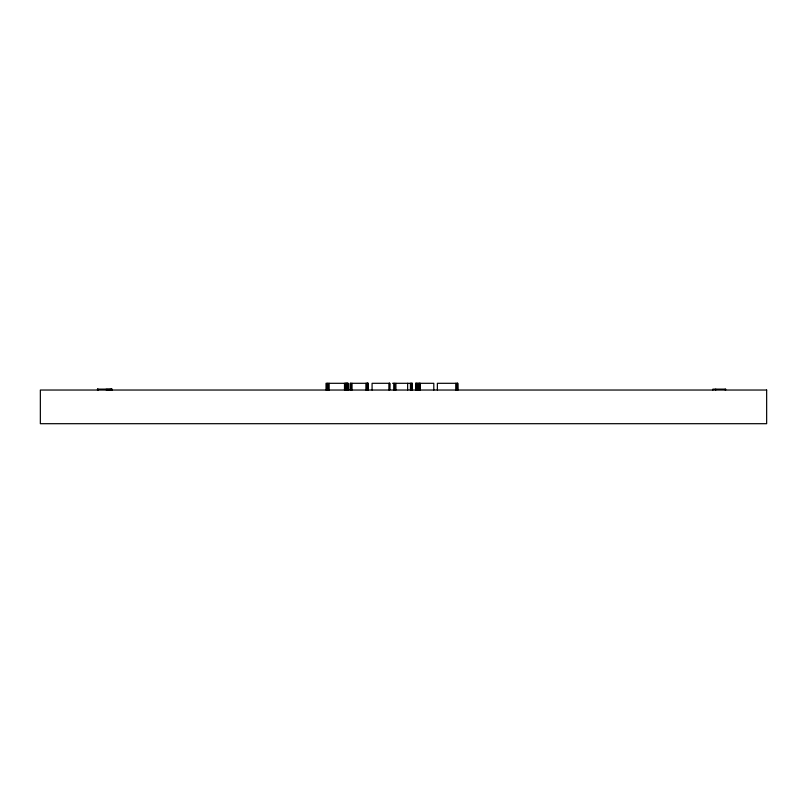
<?xml version="1.0" encoding="UTF-8"?>
<svg xmlns="http://www.w3.org/2000/svg" width="807" height="807" viewBox="0 0 807 807"><rect width="100%" height="100%" fill="white"/><g stroke="black" fill="none" stroke-linecap="round" stroke-linejoin="round"><path stroke-width="1.21" d="M348.13 383.305L326.018 383.305L326.038 390.033M392.595 383.305L412.337 383.305M415.555 383.305L433.803 383.305L433.803 390.033M725.644 390.033L725.644 389.135L712.874 389.135L712.874 390.033M725.231 389.135L725.231 390.033M715.718 389.135L715.718 390.033M457.831 390.033L457.831 383.305L437.374 383.305L437.374 390.033M457.599 383.305L457.69 390.033M457.266 383.305L457.266 390.033M456.903 383.305L456.903 390.033M455.753 383.305L455.753 390.033M420.124 383.305L420.124 390.033M419.922 383.305L419.922 390.033M419.489 383.305L419.489 390.033M418.843 383.305L418.843 390.033M418.046 383.305L418.046 390.033M417.239 383.305L417.239 390.033M416.594 383.305L416.594 390.033M416.17 383.305L416.17 390.033M415.686 383.305L415.686 390.033M412.195 383.305L412.216 390.033M411.762 383.305L411.762 390.033M411.136 383.305L411.136 390.033M410.42 383.305L410.42 390.033M407.636 383.305L407.636 390.033M395.904 383.305L395.904 390.033M394.643 383.305L394.643 390.033M393.745 383.305L393.745 390.033M389.62 383.305L389.62 390.033L389.821 383.305L372.077 383.305L372.077 390.033M389.468 383.305L389.468 390.033M389.024 383.305L389.024 390.033M368.194 390.033L368.194 383.305L350.258 383.305L350.258 390.033M368.053 383.305L368.053 390.033M367.942 383.305L367.942 390.033M367.689 390.033L367.689 383.305L367.548 390.033M367.356 383.305L367.356 390.033M366.983 383.305L366.983 390.033M366.812 383.305L366.812 390.033M365.904 383.305L365.904 390.033M352.034 383.305L352.034 390.033M351.045 383.305L351.045 390.033M350.45 383.305L350.42 390.033M347.988 383.305L348.13 390.033M347.787 383.305L347.787 390.033M347.585 383.305L347.585 390.033M346.919 383.305L346.919 390.033M346.617 383.305L346.496 390.033M346.132 383.305L346.132 390.033M345.82 383.305L345.82 390.033M345.275 383.305L345.275 390.033M344.508 383.305L344.508 390.033M329.155 383.305L329.155 390.033M327.965 383.305L327.965 390.033M327.107 383.305L327.107 390.033M112.002 390.033L112.002 389.135L97.486 389.135L97.486 390.033M111.87 389.135L111.87 390.033M111.497 389.135L111.497 390.033M110.882 389.135L110.882 390.033M110.065 389.135L110.065 390.033M108.965 389.135L108.965 390.033M107.734 389.135L107.734 390.033M106.282 389.135L106.282 390.033M98.01 389.135L98.01 390.033M97.637 389.135L97.768 390.033M766.65 390.033L40.35 390.033L40.35 423.695L766.65 423.695L766.65 390.033"/></g></svg>
